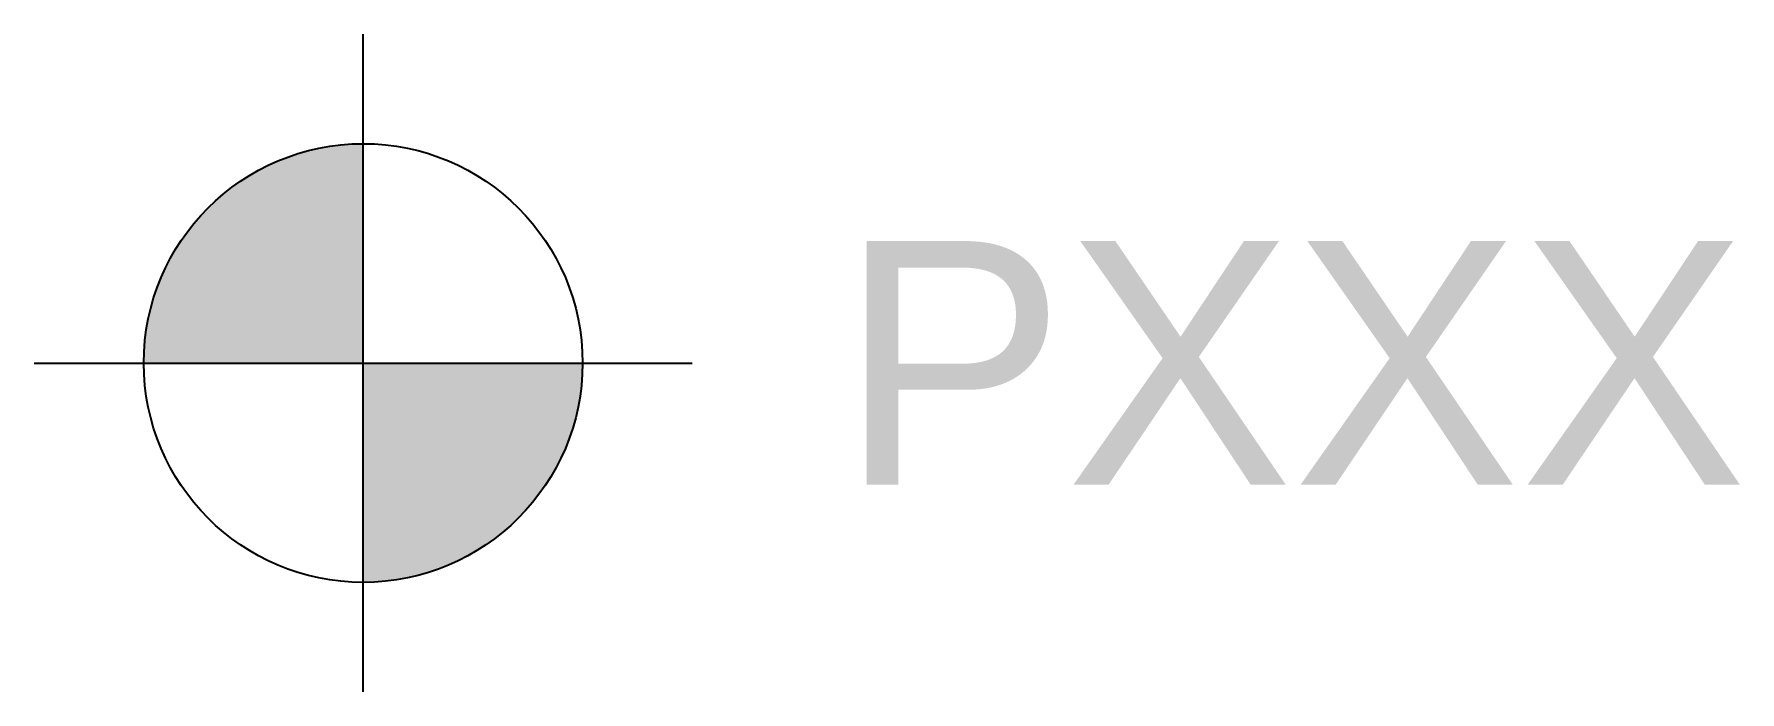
# Model space of a CAD drawing. Header units: millimetres. Extents: x 18963 to 156110, y 10619 to 121460.
# Drawn here: x 18983.74 to 19011.73, y 10798.23 to 10809.03 of the extents above; entities that cross this region are included whole.
import ezdxf
from ezdxf.enums import TextEntityAlignment as Align

# ---------------------------------------------------------------- set-up
doc = ezdxf.new("R2010")
doc.units = ezdxf.units.MM
doc.header["$MEASUREMENT"] = 0
for name, color, linetype in [('Ano_Tag_Coordinate', 95, 'Continuous'), ('Ano_Tag_Lvl', 95, 'Continuous'), ('Txt_Ano', 95, 'Continuous')]:
    doc.layers.add(name, color=color, linetype=linetype)
doc.layers.add('Hth_Level Tag', color=202, linetype='Continuous', lineweight=13)
doc.styles.add('ARIAL', font='arial.ttf')

# ---------------------------------------------------------------- blocks, each defined once
blk = doc.blocks.new('Ano_Tag_Coordinate')
at = {"layer": 'Hth_Level Tag', "linetype": 'ByBlock'}
h = blk.add_hatch(color=256, dxfattribs=at)
h.dxf.hatch_style = 1
h.paths.add_polyline_path([(-1301, 0), (0, 0), (0, 1301, 0.414214)])
h = blk.add_hatch(color=256, dxfattribs=at)
h.dxf.hatch_style = 1
h.paths.add_polyline_path([(1301, 0), (0, 0), (0, -1301, 0.414214)])
at = {"layer": 'Ano_Tag_Lvl', "linetype": 'ByBlock'}
for points in [[(0, -1951), (0, 1951)], [(-1951, 0), (1951, 0)]]:
    blk.add_lwpolyline(points, dxfattribs=at)
blk.add_circle((0, 0), 1301, dxfattribs=at)
at = {"layer": 'Txt_Ano', "style": 'ARIAL'}
blk.add_attdef('PXXX', text='', height=2000, dxfattribs=at).set_placement((2820, 0), align=Align.MIDDLE_LEFT)

msp = doc.modelspace()

# ---------------------------------------------------------------- block references
at = {"layer": 'Ano_Tag_Coordinate'}
ref = msp.add_blockref('Ano_Tag_Coordinate', (18989.138, 10803.634), dxfattribs=dict(at, xscale=0.002767901585315051, yscale=0.002767901585315051, zscale=0.002767901585315051))
ref.add_attrib('PXXX', 'PXXX', dxfattribs={"layer": 'Txt_Ano', "height": 4, "style": 'ARIAL'}).set_placement((18996.944, 10803.636), align=Align.MIDDLE_LEFT)

doc.saveas('drawing.dxf')
